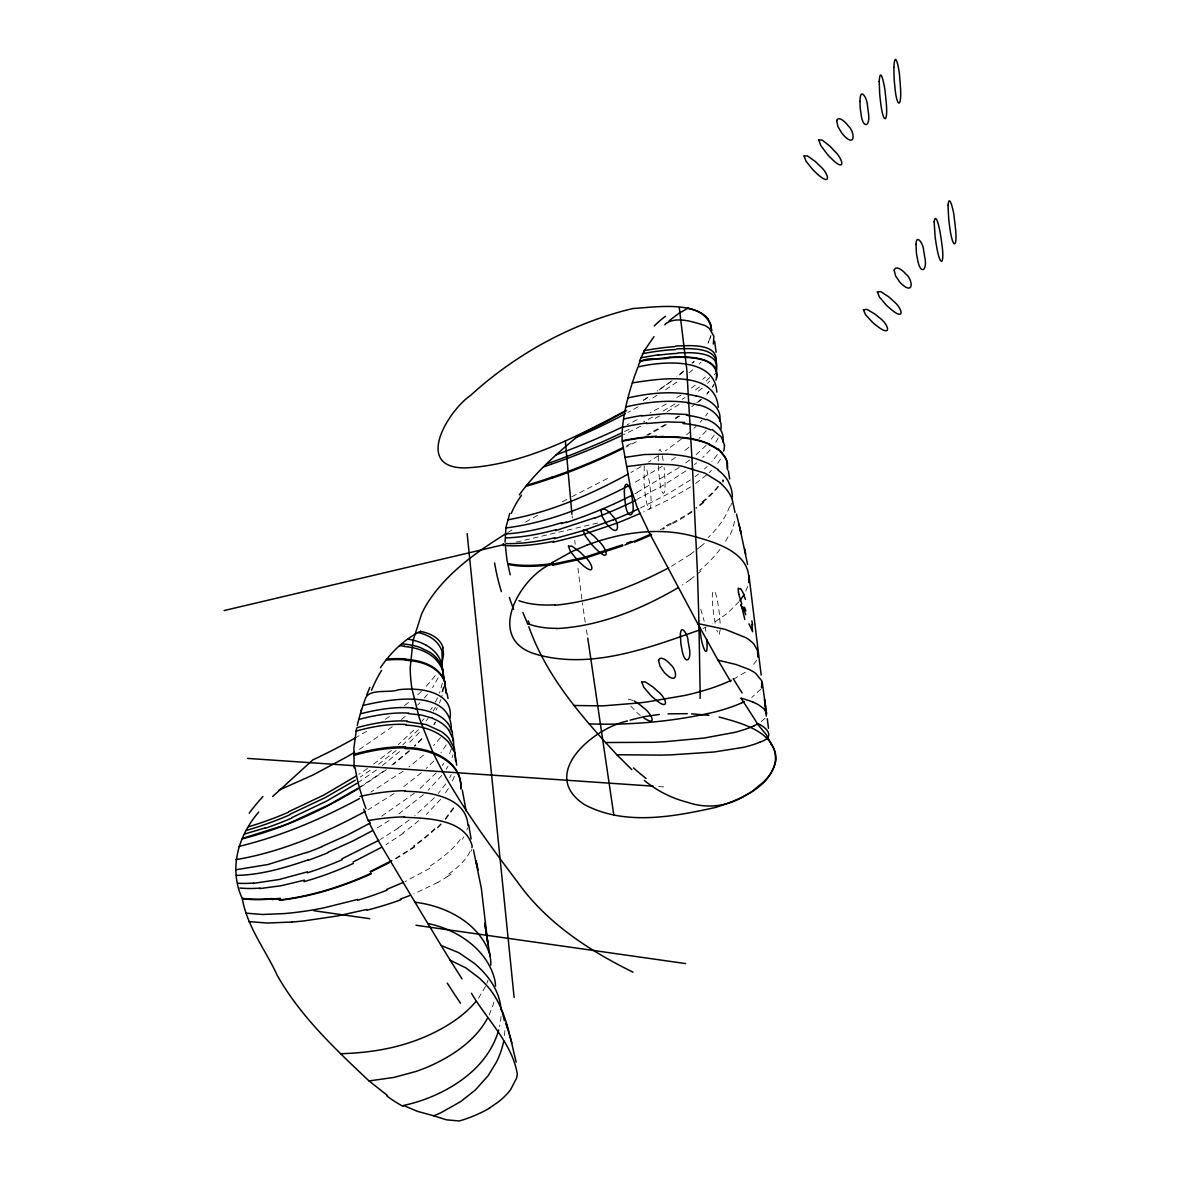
<?xml version="1.0" encoding="UTF-8"?>
<svg xmlns="http://www.w3.org/2000/svg" width="1180" height="1180" viewBox="0 0 1180 1180"><rect width="100%" height="100%" fill="white"/><g stroke="black" fill="none" stroke-linecap="round" stroke-linejoin="round"><path stroke-width="0.75" stroke-dasharray="5 3.75" d="M658.322 455.923L658.263 461.513M720.257 629.515L719.107 634.84L716.717 630.164M504.893 1030.538L504.303 1037.456M443.916 686.672L441.954 696.274M731.467 503.034L730.73 506.22M734.462 521.265L733.857 524.318A103.221 56.375 -23.7 0 1 730.656 533.655L729.27 536.797M443.223 687.188L441.6 693.634M442.397 683.117L439.535 693.117M644.221 465.894L644.059 483.594A102.749 59.811 84.6 0 0 644.914 491.736C647.466 515.291 652.865 514.17 650.46 491.027A102.749 59.811 84.6 0 0 649.605 482.886L646.109 466.38M710.331 337.657L710.921 335.636L708.015 343.292M658.883 450.878L660.062 449.329L661.302 451.675M747.663 586.549L744.993 593.038M452.073 757.56L452.928 754.817M710.257 337.864L707.572 343.867M451.394 748.99L449.108 754.581M486.853 983.353L487.989 980.285M454.374 776.366L451.837 782.37M439.476 703.059L440.833 699.637M489.199 1014.933L493.004 1005.168A97.084 64.517 -25.3 0 0 493.919 1001.923M437.544 697.778L434.491 703.752M485.526 986.421L478.269 998.516M438.193 677.822L432.514 687.615M718.251 437.854L715.67 442.515M436.01 710.124L437.249 707.749M449.639 777.738L451.217 774.729M756.631 660.358L751.498 667.157M723.65 480.821L722.824 482.237M714.461 374.93L715.523 373.042M723.547 479.98L722.779 481.337M433.296 710.994L435.464 707.395M446.261 744.86L440.922 752.737M446.188 769.227L448.031 766.218M712.573 387.232L713.959 385.034M462.339 839.29L463.814 836.93M712.602 386.465L713.974 384.267M720.508 459.197L717.514 463.563M453.445 807.725L444.55 819.702M453.71 808.403L444.86 820.321M448.356 788.594L444.005 794.966M430.641 709.888L432.278 707.41M714.225 435.051L710.64 440.096M433.842 724.196L435.405 721.895M434.004 724.786L435.582 722.47M760.835 689.15L751.719 697.498M717.381 454.639L711.865 461.69M445.76 783.904L438.326 793.432M435.228 675.698L424.726 688.147M442.294 765.496L443.813 763.445M705.537 416.068L707.779 413.133M440.524 737.603L433.562 745.642M426.142 720.832L428.134 718.34M441.763 775.408L428.075 790.335M440.627 799.288L426.393 814.48M421.909 721.246L424.062 718.694M424.387 697.941L427.381 694.445M706.26 430.833L699.047 438.444M739.093 601.623L727.632 613.113L712.174 623.866M765.083 718.266L759.95 722.632M710.198 449.86L702.749 457.56M706.835 394.312L709.018 391.878M706.864 393.515L709.047 391.082M700.242 422.116L702.1 420.08M436.275 772.797L419.579 788.904M709.667 377.423L705.139 382.04M419.372 732.514L408 743.99M434.417 797.739L414.682 815.926M440.892 823.743L435.936 828.788M441.202 824.348L436.261 829.378M433.783 760.997L426.201 768.431M418.487 729.653L402.749 744.875M707.513 383.352L709.667 381.125M706.156 445.332L695.463 455.333M421.835 738.518L414.49 745.819M422.027 739.034L414.682 746.321M417.617 705.065L419.962 702.675M692.911 362.909L693.914 361.891M413.664 730.243L398.235 744.669M699.165 364.03L701.053 362.157M692.041 363.263L694.238 361.124M709.121 472.678L711.511 470.363M693.914 428.37L696.112 426.275M704.475 469.006L707.145 466.543M417.809 694.696L421.393 691.392M409.165 750.687L390.904 765.731M409.372 751.173L393.427 764.419M702.675 379.414L705.36 377.04M423.458 794.642L396.569 815.646M698.56 402.055L701.599 399.4M700.625 399.459L696.407 403M686.672 434.756L690.403 431.541M701.023 546.207L704.283 543.405M423.605 755.097L408.973 766.912M399.577 751.601L382.453 765.496M421.408 772.738L400.846 788.86M706.51 475.024L695.256 483.741M683.633 370.918L676.863 376.479M396.156 750.51L377.438 765.127M401.421 719.534L405.758 715.906M683.308 371.788L678.795 375.52M689.076 372.836L692.69 369.842M702.336 388.043L696.023 393.014M391.495 750.362L373.677 764.08M414.401 793.211L380.875 816.767M694.415 464.625L696.657 462.84M408.516 702.484L403.472 706.422M688.869 447.353L682.394 452.382M699.445 386.966L692.675 392.158M681.391 439.063L665.387 450.937M691.775 406.643L695.315 403.899M695.212 476.543L698.501 474.006M689.622 459.994L683.264 464.699M392.262 726.747L362.29 747.5A183.992 68.602 -32.1 0 1 357.112 750.731M672.172 380.639L657.157 391.037M670.358 381.981L657.776 390.904M386.45 769.685L359.664 787.842M695.286 385.226L690.448 388.707M376.464 769.965L358.115 782.591M383.869 770.997L359.428 787.429M403.147 771.219L370.83 792.134M690.182 579.646L682.335 585.044M676.922 382.04L664.34 390.624M675.447 457.442L669.591 461.483M448.002 876.194L450.996 874.1M403.413 833.242L386.007 844.659M690.477 479.921L667.216 494.302L640.239 508.049M414.519 846.399L393.324 859.763M685.949 470.923L664.724 484.464L636.949 499.332M367.526 768.431L358.853 774.316M690.389 554.379L671.553 566.253M414.903 846.901L393.722 860.22M389.474 716.511L382.055 721.511M370.107 770.363L360.225 777.045M394.061 793.58L367.894 809.893M679.193 467.546L637.097 492.34M745.288 672.217L734.314 678.736M398.235 828.139L380.358 839.437M658.307 455.731L648.543 462.014M675.491 418.856L679.842 415.979M682.173 399.386L684.961 397.542M675.535 417.971L678.426 416.053M647.879 397.409L641.537 401.406M389.149 820.587L376.877 828.124M690.536 486.942L670.196 498.904L643.601 511.899M662.319 466.248L634.073 482.871M681.067 394.961L673.692 399.533M657.053 395.3L649.531 399.932M679.075 404.475L666.951 411.791M674.931 404.002L662.423 411.496M429.741 868.392L405.005 881.637M666.331 424.638L647.879 435.376M665.181 424.446L646.64 435.169M507.68 532.637L512.209 529.909M641.05 466.616L630.902 472.531M525.543 522.062L538.641 514.657M666.302 403.929L650.136 412.926M659.65 415.935L652.157 420.05M438.001 882.375L413.87 893.894M652.466 417.101L647.348 419.874A171.085 42.156 -24.5 0 1 643.498 421.953M671.656 523.817L663.647 527.976M562.344 501.766L567.123 499.228M670.668 523.3L663.293 527.091M571.887 496.706L608.526 477.944M702.985 628.527L706.289 626.964M516.132 542.166L598.54 522.858M658.72 786.544L666.051 787.045M633.203 700.419L628.615 699.253L628.35 702.365M630.754 706.082L636.949 712.602A102.749 59.811 84.6 0 0 640.298 715.404M700.758 609.16L704.18 621.226M662.334 455.701L663.293 461.233M715.124 623.232L714.092 617.096A102.749 59.811 84.6 0 1 713.074 608.983C710.257 586.254 715.523 584.13 718.591 607.966A102.749 59.811 84.6 0 1 719.594 616.078L720.198 624.308M587.227 634.825L586.047 627.804M585.236 622.361L582.36 602.744M581.873 599.13L577.566 565.22M572.123 515.955L572.344 518.005M574.763 540.351L575.191 544.246M658.381 465.643L658.499 467.737A102.749 59.811 84.6 0 0 659.148 475.894C661.066 499.066 666.567 499.258 664.724 475.584A102.749 59.811 84.6 0 0 664.075 467.428M647.407 397.704A176.882 57.481 -29.2 0 1 642.318 400.92M638.011 406.775A177.826 50.194 -27 0 1 627.849 412.41M637.141 419.741A172.546 40.828 -24.2 0 1 627.155 424.697M629.043 429.343A171.085 42.156 -24.5 0 1 623.719 431.954M640.666 426.201A178.121 43.085 -24.1 0 1 623.424 434.668M631.167 443.488A176.794 48.306 -25.2 0 1 625.902 446.143M636.389 441.718A176.661 48.616 -25.3 0 1 625.887 447.087M637.318 492.591A166.793 57.451 -25.4 0 1 634.796 493.889M700.95 571.017A104.696 54.014 -25.9 0 1 690.079 579.587M728.031 536.915A108.648 56.817 -25.6 0 1 724.343 543.183M719.933 549.423A108.648 56.817 -25.6 0 1 699.607 570.515M664.193 527.711A158.577 58.277 -21.3 0 1 660.446 529.569M691.937 511.161A109.327 38.498 -21.5 0 1 671.022 523.477M703.354 501.943A97.468 33.792 -21.6 0 1 695.831 507.621M717.912 486.396A107.985 38.188 -21.2 0 1 701.952 501.928M722.676 479.832A119.519 44.678 -19.2 0 1 722.485 480.157M664.488 528.566A157.441 58.145 -21.3 0 1 662.688 529.466M692.011 512.105A108.766 38.542 -21.5 0 1 671.995 523.994M703.855 502.503A97.852 34.191 -21.7 0 1 695.979 508.521M718.679 486.455A108.132 38.571 -21.3 0 1 702.572 502.488M723.148 480.039A119.254 44.899 -19.3 0 1 722.588 480.998M700.876 546.163A101.052 45.828 -24 0 1 690.241 554.32M729.565 506.471A109.622 51.433 -23.2 0 1 708.266 537.475M366.641 731.275A195.202 64.797 -29.6 0 1 357.407 736.703M409.136 819.967A135.98 63.632 -27.5 0 1 398.014 827.991M418.635 820.69A130.125 63.189 -27.6 0 1 402.911 832.933M434.756 828.611A119.578 56.419 -24.7 0 1 413.516 845.913M435.081 829.201A119.313 56.124 -24.5 0 1 413.9 846.429M467.516 827.903A101.052 39.161 -20.3 0 1 466.882 830.086M460.2 839.526A109.504 43.277 -19.1 0 1 427.44 867.757M471.558 849.526A104.696 36.285 -16.4 0 1 470.968 851.429M469.935 851.606A108.648 37.863 -15.9 0 1 448.843 873.996M447.854 876.18A103.221 37.952 -13.8 0 1 437.854 882.345M501.028 1016.423A94.666 67.083 -28.9 0 1 499.568 1026.571M705.286 627.347A102.749 59.811 84.6 0 1 705.876 631.33"/><path stroke-width="1.5" d="M700.109 698.354L700.109 691.082M456.675 765.142L454.846 752.722L448.606 742.294A177.015 79.267 -28 0 0 443.046 737.102C432.514 728.827 418.885 725.759 405.758 725.11M443.164 676.878L442.175 665.594M453.061 741.158L452.265 731.821L448.444 723.871M716.776 392.188C715.08 356.272 661.257 361.39 637.982 366.965C634.737 375.358 631.846 383.884 629.368 392.527C625.09 408.457 621.418 424.859 622.199 441.423M727.485 469.906L727.234 462.722M460.952 789.14C462.501 760.598 428.724 748.209 405.005 748.636M765.569 706.628L764.492 699.386L766.292 716.083M460.761 788.373C462.486 759.802 428.783 747.147 405.005 747.589M718.251 407.351C715.213 368.868 658.027 379.031 632.318 382.895M455.524 760.672L454.433 748.415L448.754 738.164A174.271 74.296 -27.8 0 0 441.394 731.6L426.423 724.623L406.834 721.629M453.961 749.521L453.474 739.845L448.606 729.653M467.973 825.764C466.72 796.367 427.632 791.5 404.637 791.308M720.921 429.196C722.986 416.348 710.272 407.808 699.356 405.065M727.47 468.283L727.352 463.489M258.73 812.047C238.021 836.089 228.566 868.716 242.298 898.688M719.771 421.26C722.293 407.277 708.074 398.294 696.2 395.846M450.126 718C453.607 690.654 417.956 687.262 398.353 689.769C389.43 693.471 368.514 687.925 365.195 699.165C362.098 707.779 359.31 716.525 357.289 725.464M451.38 731.452C452.589 687.321 390.374 699.017 363.012 705.448M748.651 582.64C751.734 554.526 719.977 543.774 698.295 537.652C661.803 526.192 622.229 531.959 587.021 545.101M442.205 665.815L442.102 652.909M638.439 365.771C639.752 354.649 662.187 360.933 670.211 357.599C685.89 356.744 721.6 355.962 715.965 380.122M757.796 656.995L757.531 650.46L754.079 644.369A116.112 42.052 -8.3 0 0 745.819 637.643L725.228 629.368L697.631 623.512L649.398 532.962L637.2 507.4L630.282 486.617L622.258 441.822M509.731 513.389L505.954 527.549L505.07 542.195M716.599 378.175C720.213 358.469 693.176 356.773 679.606 356.965M775.481 761.616C769.508 788.402 739.285 799.509 716.142 807.282M775.127 763.121C779.538 732.721 741.792 723.148 719.122 717.042M356.537 728.635L353.911 747.855L354.133 767.856M713.325 344.014L713.856 336.241L709.578 328.733A183.992 51.817 -26.9 0 0 705.021 325.562C693.663 322.052 676.981 316.196 666.42 323.246M442.264 661.7L443.547 654.325L442.825 647.835M716.068 362.806C718.989 342.406 688.633 345.696 675.668 346.035M716.083 367.334C720.11 346.773 689.902 348.38 676.745 348.867M775.009 763.77L773.461 768.15A82.644 43.35 -11.2 0 1 764.404 781.204L752.353 791.19A69.974 36.698 -11.2 0 1 746.011 795.04C728.252 806.56 707.041 809.156 687.07 802.164C671.42 798.211 656.773 790.659 644.31 780.423M716.334 371.213C721.024 350.976 690.861 352.451 678.058 352.923M761.557 687.763L761.867 680.978L755.79 673.485A116.746 36.005 -5.5 0 0 748.976 669.37L736.217 664.547L718.03 660.181L697.631 623.512M366.656 695.182L369.812 687.38M654.045 336.595L644.708 350.106L639.413 361.139L670.078 357.216M242.402 838.818C283.259 828.508 322.332 810.409 358.425 788.594M487.561 1018.148C475.511 1040.318 453.666 1055.156 431.216 1065.437A116.746 77.482 -25.5 0 1 415.744 1071.514L393.913 1077.429L369.045 1080.939C335.297 1049.035 300.605 1016.555 277.462 975.786C265.736 950.225 247.431 927.2 242.357 899.057M744.167 594.602L739.919 600.605M380.388 667.733C390.654 652.702 404.076 639.368 420.537 631.285M519.333 494.877C535.882 471.675 557.771 452.928 579.528 434.786A176.882 57.481 -29.2 0 0 626.55 410.434M475.968 1001.451C464.094 1015.67 448.135 1025.848 431.6 1033.842A116.112 71.715 -22.4 0 1 410.434 1042.338C387.969 1049.846 364.281 1053.076 340.666 1053.711M272.698 796.456L312.906 759.832A195.202 64.797 -29.6 0 0 356.08 737.471M664.812 324.78L666.125 323.526M399.577 645.637L404.578 646.198M669.09 320.827L678.943 313.261L688.029 308.216M548.258 565.338C518.33 580.796 486.573 638.203 534.098 653.676C589.69 670.594 648.086 648.056 700.36 629.707M548.508 565.146L552.447 562.447M356.36 775.924L323.763 795.069L288.613 811.752M552.476 562.432L571.872 551.591L586.976 545.116M356.876 783.387L326.949 800.925L291.858 817.637M489.494 1108.02L497.872 1102.282A82.644 43.926 -11.5 0 0 510.645 1089.568L516.398 1078.55A69.974 37.185 -11.5 0 0 517.283 1073.859C512.046 1043.046 486.912 1019.682 471.454 993.28M506.176 533.552C475.776 552.447 445.022 574.085 426.127 605.266A189.862 134.535 40.6 0 0 421.422 614.5L413.044 640.725L410.227 667.467A174.596 123.723 40.6 0 0 412.056 689.268L419.446 718.517L431.792 749.728A325.12 230.395 40.6 0 0 445.111 775.968C466.218 813.182 491.618 847.756 517.386 881.829C546.237 922.642 588.805 950.402 633.026 972.187M355.239 780.246L325.12 797.68L289.882 814.333M358.189 788.196L329.338 804.539L293.938 821.015M678.249 587.655C641.197 609.278 599.764 626.3 556.503 628.586M626.064 410.493C575.766 437.087 522.666 465.318 464.625 467.944C413.044 467.649 448.68 410.257 470.525 395.462C516.206 353.72 572.728 322.76 633.041 308.496C655.151 307.375 708.413 298.142 711.614 330.828L710.862 324.559L708.177 319.205M378.81 840.322L341.935 858.819M381.45 847.358L353.041 862.034M365.446 811.279C324.884 833.272 281.622 851.945 235.912 859.645M369.812 823.286L346.964 835.263L321.904 846.488M628.35 473.962C590.561 494.656 550.293 512.238 507.666 519.834M372.157 830.838L352.82 841.03L327.996 852.24M391.819 860.589L370.137 871.577M668.677 567.846C633.247 586.46 594.897 601.505 554.777 605.251M359.531 798.565C321.314 819.082 280.958 836.34 238.685 846.473M389.223 862.713L370.55 872.005M758.135 723.694L753.946 725.803M628.999 485.585C590.354 505.409 549.29 522.534 505.896 527.947M741.645 702.852L744.418 701.54M760.171 741.999C776.027 737.146 766.823 727.234 757.103 723.296C751.97 714.815 746.439 706.584 741.084 698.236M633.601 511.117L638.601 508.831M403.501 882.315L386.583 889.499M640.327 513.359L632.038 516.928A177.015 58.69 -21.4 0 1 616.993 523.109L581.873 534.997L553.199 542.24M498.698 1030.007A94.666 67.083 -28.9 0 1 495.01 1040.318C483.8 1065.924 460.348 1083.845 435.42 1095.011A117.203 82.939 -29 0 1 423.384 1099.834A125.198 88.618 -29.1 0 1 403.56 1105.454L417.263 1111.294L433.812 1115.823L440.745 1112.814L460.569 1101.663L475.275 1090.069L488.063 1075.806L496.367 1062.221A94.252 69.31 -31.6 0 0 503.742 1040.966M278.967 790.143L312.995 774.98L347.304 756.631A183.992 68.602 -32.1 0 0 354.664 752.235M632.303 542.077L624.854 545.013M631.064 541.502L629.648 542.062M613.438 519.716L583.274 530.646L554.32 538.7M628.689 542.431L626.801 543.183M409.445 895.679L400.315 899.116M622.966 545.735L584.528 558.376L552.8 565.22M622.568 544.806L584.321 557.373L552.742 564.202M595.148 517.666L555.662 530.587M279.896 826.62L242.608 838.346M306.815 852.388L267.875 864.542L235.676 869.793M551.178 464.315L543.42 466.97M308.054 859.91C284.955 867.846 260.972 874.94 236.369 875.413M546.517 463.932L551.414 462.206A191.544 47.215 -24.5 0 0 578.008 452.147L599.558 443.09A171.085 42.156 -24.5 0 0 621.049 433.237M265.294 827.859L244.762 833.98M627.465 720.965C593.658 728.045 538.419 773.918 584.041 804.347C624.323 826.177 673.441 816.781 715.936 807.341M561.4 523.596L566.282 522.062M307.479 871.843L279.085 879.528L253.228 883.392M357.555 899.47L323.644 907.922A169.64 65.018 -17.9 0 1 284.026 913.6L262.344 914.485L246.015 913.143M304.44 880.147L281.253 885.708L259.836 888.584M630.194 720.11L644.56 716.57L659.369 714.461M366.715 909.456L337.539 915.946L304.499 920.857A187.532 64.192 -14.4 0 1 292.168 922.008M734.049 732.5L703.959 738.075L665.063 741.689A191.632 47.716 -2.7 0 1 653.514 742.294L605.606 742.53C574.365 708.118 544.467 671.11 528.847 626.713M625.754 406.952C646.08 402.188 667.231 399.637 688.014 402.587M627.922 397.97C647.407 393.471 667.703 391.155 687.601 394.091M224.126 610.547L505.232 544.29M742.471 747.486L714.151 751.985L672.04 754.802A183.947 38.453 -1 0 1 661.139 755.126L616.816 754.743L605.606 742.53M640.711 357.776L658.647 354.723M624.633 457.412L644.546 454.521L665.815 454.108A169.64 82.733 -23.7 0 1 696.584 458.902L708.28 463.445L718.015 469.434M626.742 466.572L648.838 463.784L672.113 464.699A187.532 101.908 -25.7 0 1 682.173 466.233L705.109 473.239L720.582 482.93M641.817 415.891L666.375 413.546L687.453 414.49M646.33 423.546L666.7 421.909L684.739 422.425M280.206 898.29L271.68 899.19M280.575 898.644L272.034 899.558M292.139 922.037L267.255 923.025L248.729 921.595M668.072 713.841L687.276 713.664M655.947 436.777L663.986 436.467M656.272 437.175L664.296 436.88M404.121 817.283C427.19 818.33 464.787 818.713 472.133 845.854A104.696 36.285 -16.4 0 1 471.941 847.668M589.41 723.9C631.285 725.302 673.529 721.541 714.357 712.086A95.447 29.662 -5.4 0 0 725.523 708.929A97.084 30.134 -5.4 0 0 741.719 702.867M691.495 713.841L708.974 715.301M408.118 713.576L421.422 715.036L432.691 718.251M247.535 758.401L653.204 786.16M574.203 705.493L602.832 705.891L638.852 702.97A214.082 77.423 -8.2 0 0 647.643 701.849L684.71 695.463A117.808 42.819 -8.2 0 0 701.2 691.318L709.475 688.825A101.097 36.787 -8.2 0 0 731.217 680.314M401.598 643.838L404.784 644.133A191.544 79.193 -34.1 0 1 420.05 647.451L429.859 652.23A171.085 70.741 -34.1 0 1 442.898 670.063L443.975 678.19M412.366 708.339L415.714 708.634M369.502 823.64L379.09 842.077L415.006 902.243C445.553 905.768 479.287 923.055 489.567 953.794A101.082 62.481 -22.2 0 1 490.806 965.166M313.762 910.724L369.783 918.689M416.024 925.253L685.58 963.573M415.006 902.243L427.809 923.498C457.162 929.383 487.561 949.546 494.833 980.064A95.447 63.44 -25.2 0 1 495.526 986.067M427.809 923.498L441.143 945.49L458.769 952.688L473.962 963.072A191.632 135.877 -29.1 0 1 480.216 968.736C491.396 979.606 500.173 993.958 501.013 1009.859M441.143 945.49L450.2 960.255L465.923 967.91L479.552 978.309A183.947 135.331 -31.8 0 1 485.334 984.032C505.394 1004.873 509.332 1035.229 516.176 1062.103M433.812 1115.823L446.424 1119.82L459.286 1120.985A83.397 44.324 -11.5 0 0 489.626 1108.079M706.761 419.343C714.062 422.322 721.614 427.721 722.942 436.04A135.98 45.592 -20 0 1 722.779 441.777M426.054 645.135L421.363 642.879A191.75 80.299 -34.7 0 0 407.557 639.103M712.056 429.432L721.511 437.131L724.564 445.332M634.294 701.009L638.955 704.062A102.749 59.811 84.6 0 1 643.439 707.735C650.165 711.85 658.942 727.795 643.808 717.927M387.497 1095.556L369.045 1080.939M718.045 448.798L721.836 452.279M718.222 449.447L721.924 452.884M631.816 769.611L616.816 754.743M757.84 724.505L766.307 734.698L771.204 743.99M740.391 589.1L738.178 588.274L738.444 592.861M462 978.899L450.2 960.255M730.7 681.612L718.03 660.181M527.681 623.969L522.858 612.42M368.308 820.926L363.72 809.096M744.27 596.328L745.436 599.396M749.536 624.854L752.604 631.683L751.881 624.456M732.043 498.712L735.022 512.385M745.731 614.706L742.884 606.963M741.822 604.042L738.769 594.248M766.469 712.853L763.917 708.693L758.519 704.799A117.203 29.352 -2.8 0 0 752.87 702.1M507.754 1029.078L506.087 1023.458L511.869 1043.017M502.09 1011.157L504.317 1020.553M444.801 683.146L446.202 693.324M444.683 682.379L446.084 692.601M510.188 574.808L506.928 559.763L505.276 544.673M736.512 514.141L741.202 533.729L738.96 524.112M739.993 528.522L747.574 564.468M473.431 849.777L481.337 888.304L488.033 944.988L484.715 923.129L490.157 956.552M476.853 864.512L475.938 860.707L478.136 869.955M442.913 672.556L444.123 680.713M446.969 693.221L448.031 698.457M466.203 811.221L462.309 790.098M744.816 549.113L745.731 554.158M587.758 638.041L613.807 815.085M471.1 838.936L468.726 824.909M679.311 308.01L686.79 369.561L692.498 468.121M766.631 713.929L762.221 682.306M728.429 470.923L729.653 479.036M761.174 675.093L749.005 575.825M714.667 341.3L716.083 352.26M767.265 718.709L768.505 728.296M571.946 514.288L565.353 440.951M467.162 533.596L514.126 997.528M706.791 639.604C708.561 663.322 701.702 646.035 700.699 634.796A102.749 59.811 84.6 0 1 699.489 626.713M692.483 467.826L697.409 571.651M697.439 572.108L698.885 620.459M698.899 621.108L700.109 690.772M625.297 413.797A177.826 50.194 -27 0 1 576.106 437.485M771.071 744.034A83.397 43.748 -11.2 0 1 775.688 761.587M687.955 308.26A195.202 63.44 -29.2 0 1 708.339 319.116M556.223 454.787A191.75 45.371 -24.2 0 0 581.475 445.052L591.652 440.819A172.546 40.828 -24.2 0 0 622.125 427.13M643.926 350.696A220.66 51.876 -23.9 0 1 674.709 346.655M642.333 353.69A215.291 52.702 -24.2 0 1 675.683 349.546M552.048 477.103A181.145 49.206 -25.1 0 1 526.56 485.26M620.739 435.936A178.121 43.085 -24.1 0 1 551.222 464.242M657.939 355.224A232.637 55.814 -23.7 0 1 677.35 353.381M552.107 478.018A180.393 49.339 -25.2 0 1 525.587 486.455M623.261 447.456A176.794 48.306 -25.2 0 1 551.96 477.266M669.827 357.393A243.7 66.095 -24.8 0 1 679.356 357.127M511.294 513.448A158.902 94.547 -11.5 0 1 521.53 495.246M623.261 448.385A176.661 48.616 -25.3 0 1 552.019 478.195M561.827 522.666A145.76 49.309 -25.1 0 1 505.925 533.95M556.193 529.658A139.535 47.141 -24 0 1 505.866 537.874M632.259 495.172A166.793 57.451 -25.4 0 1 566.076 522.578M687.365 394.253A203.52 69.458 -24.6 0 1 695.979 395.978M503.624 545.602A67.363 31.595 -47.4 0 1 503.211 543.611M554.954 537.726A131.511 44.486 -22.4 0 1 506.191 543.567M635.887 500.173A169.92 58.086 -24.4 0 1 595.133 517.976M687.586 402.882A193.904 66.213 -23.5 0 1 698.988 405.3M553.877 541.266A126.732 42.229 -21 0 1 506.603 545.617M633.704 511.235A174.271 59.044 -22.8 0 1 613.482 519.864M686.391 415.213A179.95 61.434 -21.8 0 1 705.965 419.785M623.881 418.989A128.989 45.238 -22.8 0 1 642.2 415.449M553.376 563.361A118.767 44.973 -20.9 0 1 508.757 563.701M724.417 445.376A130.125 42.893 -18.8 0 1 723.679 451.055M683.028 423.561A171.808 57.628 -20.3 0 1 710.906 430.007M622.686 427.234A130.08 44.84 -21.4 0 1 646.861 422.986M553.42 564.379A118.531 45.194 -20.9 0 1 508.904 564.571M501.382 591.593A188.018 74.679 55.2 0 1 494.612 563.008M513.639 609.352A244.201 109.342 52.9 0 1 509.332 597.404M555.072 604.794A109.548 53.1 -23.7 0 1 518.935 600.679M528.183 620.827A119.977 29.279 73.2 0 1 529.422 623.674M556.65 628.35A103.648 56.33 -26 0 1 527.932 623.748M720.316 483.092A137.824 74.945 -25.1 0 1 732.072 498.712M754.05 725.818A94.666 23.866 -2.7 0 1 734.167 732.529M741.114 698.236A125.198 31.344 -2.8 0 1 752.914 702.1M742.087 692.926A137.559 21.963 59.2 0 1 733.208 678.618M646.065 778.431A243.729 228.61 -11.5 0 1 633.513 767.929M760.274 741.999A94.252 19.971 -0.9 0 1 742.604 747.515M654.266 326.005A191.175 67.953 -77.2 0 1 665.52 316.284M622.568 440.715A130.892 50.652 -21.2 0 1 656.478 436.246M622.612 441.114A130.877 50.976 -21.2 0 1 656.788 436.659M751.837 620.931A38.085 7.051 76.9 0 1 752.663 625.164M741.158 604.883A54.413 12.346 76.6 0 1 744.772 619.456M740.524 588.51A21.683 9.691 77.6 0 1 744.477 596.077M738.887 594.278A17.199 6.829 70.5 0 1 738.577 592.906M741.969 607.744A70.977 16.756 71.1 0 1 740.848 604.602M745.834 610.886A69.546 0.856 69.7 0 1 744.492 607.272M748.961 623.807A43.483 7.877 65.6 0 1 749.271 624.633M650.829 534.083A158.577 58.277 -21.3 0 1 632.878 541.753M721.408 452.456A141.969 53.69 -18.6 0 1 727.367 462.678M708.752 444.093A158.489 60.342 -20.1 0 1 717.558 449.034M663.662 436.762A160.923 61.861 -20.9 0 1 709.136 443.887M651.64 534.717A157.441 58.145 -21.3 0 1 634.398 542.151M721.467 453.076A142.102 54.118 -18.7 0 1 727.5 463.445M708.988 444.683A158.105 60.608 -20.2 0 1 717.75 449.683M663.986 437.175A160.864 62.26 -21 0 1 709.372 444.476M732.352 496.824A125.287 60.991 -21.4 0 0 729.904 485.113L727.957 480.806A143.901 69.871 -22.7 0 0 717.573 469.699M420.375 631.403A176.882 58.72 -29.6 0 1 443.12 647.673M418.325 632.554A177.826 65.992 -32.1 0 1 442.412 652.732M288.495 812.209A220.66 93.368 -34.7 0 1 248.626 826.723M249.201 813.153A191.175 82.467 -26.5 0 1 262.919 796.559M289.764 814.849A215.291 90.064 -34.1 0 1 246.502 830.337M386.819 659.06A181.145 72.585 -32.5 0 1 405.581 658.927M385.963 660.107A180.393 72.083 -32.4 0 1 405.625 659.871M371.508 690.285A158.902 78.927 86.9 0 1 381.538 670.491M360.608 713.782A145.76 57.274 -28.2 0 1 412.808 707.956M359 719.402A139.535 57.053 -28 0 1 408.634 713.089M361.449 709.254A67.363 2.36 -77.7 0 1 361.169 710.788M356.921 727.691A131.511 56.846 -27.7 0 1 407.425 721.054M253.538 883.024A128.989 54.723 -27 0 1 238.198 883.274M356.036 731.113A126.732 57.466 -27.8 0 1 406.333 724.49M260.205 888.083A130.08 58.041 -27.1 0 1 239.982 888.024M353.779 754.359A118.767 53.144 -24.7 0 1 405.684 746.866M272.152 898.54A130.892 57.776 -24.2 0 1 242.682 898.349M353.779 755.421A118.531 52.879 -24.6 0 1 405.684 747.913M272.521 898.894A130.877 57.614 -24.1 0 1 242.741 898.717M362.186 796.529A188.018 166.646 9.6 0 1 355.209 767.767M365.962 808.565A244.201 212.902 16.7 0 1 361.921 796.721M360.003 796.471A109.548 42.126 -18.1 0 1 405.315 790.688M370.137 823.183A119.977 97.66 -74.5 0 1 368.971 820.469M368.455 820.528A103.648 35.105 -14.5 0 1 404.622 816.87M403.029 1106.339A137.559 128.384 -23.1 0 1 387.04 1096.102M460.451 1003.192A243.729 51.979 56.5 0 1 447.279 983.147M425.995 645.18A172.546 72.245 -34.7 0 1 442.249 665.55M404.327 646.463A178.121 74.827 -34.3 0 1 443.282 672.335M291.74 818.079A232.637 99.032 -34.4 0 1 265.087 828.345M405.242 659.266A176.794 70.682 -32.4 0 1 445.007 682.188M293.894 821.221A243.7 98.987 -32.5 0 1 279.822 826.826M405.271 660.21A176.661 70.417 -32.3 0 1 445.111 682.969M415.449 708.856A166.793 64.546 -27.8 0 1 448.282 723.96M321.889 846.738A203.52 81.361 -27.9 0 1 306.756 852.653M432.544 718.369A169.92 68.499 -27.8 0 1 448.548 729.683M327.996 852.683A193.904 80.491 -27.7 0 1 307.951 860.367M342.053 859.778A179.95 79.178 -27.4 0 1 307.228 872.875M353.381 863.406A171.808 79.606 -27.5 0 1 303.983 881.637M370.977 873.318A160.2 73.367 -24.4 0 1 279.114 899.971M371.376 873.746A160.052 73.086 -24.3 0 1 279.498 900.325M387.099 890.133A144.462 56.92 -17.9 0 1 357.688 900.237M401.082 899.706A137.824 48.336 -14.3 0 1 366.936 910.223M624.368 491.706L624.604 497.636A39.692 23.099 84.6 0 0 625.356 503.432C627.067 520.218 635.43 517.386 632.642 501.928A39.692 23.099 84.6 0 0 631.875 496.131C631.861 488.682 624.412 476.115 624.368 491.706M859.969 101.451L860.19 107.395A39.692 23.099 84.6 0 0 860.958 113.192C862.654 129.962 871.017 127.145 868.244 111.687A39.692 23.099 84.6 0 0 867.477 105.89C867.448 98.427 860.014 85.874 859.969 101.451M879.203 81.494L879.661 93.338A102.749 59.811 84.6 0 0 880.516 101.48C883.068 125.051 888.466 123.93 886.062 100.772A102.749 59.811 84.6 0 0 885.192 92.63C885.133 88.736 880.369 63.44 879.203 81.494M893.865 67.408L894.086 77.496A102.749 59.811 84.6 0 0 894.75 85.653C896.653 108.826 902.169 109.003 900.325 85.344A102.749 59.811 84.6 0 0 899.662 77.187C899.662 71.685 895.03 46.905 893.865 67.408M948.012 205.291L948.676 218.728A102.749 59.811 84.6 0 0 949.679 226.84C952.747 250.691 958.013 248.567 955.195 225.837A102.749 59.811 84.6 0 0 954.178 217.71C954.369 214.037 949.221 191.47 948.012 205.291M934.132 221.619L935.091 236.472A102.749 59.811 84.6 0 0 936.286 244.54C940.032 268.686 945.077 265.279 941.743 243.139A102.749 59.811 84.6 0 0 940.534 235.056C940.342 232.15 935.961 210.527 934.132 221.619M680.388 634.678L680.845 643.292A39.692 23.099 84.6 0 0 681.848 649.015C684.518 666.213 692.409 661.139 688.987 646.596A39.692 23.099 84.6 0 0 687.984 640.858C688.471 635.666 680.698 622.686 680.388 634.678M915.99 244.422L916.432 253.036A39.692 23.099 84.6 0 0 917.45 258.774C920.12 275.958 928.011 270.899 924.589 256.34A39.692 23.099 84.6 0 0 923.586 250.603C924.073 245.425 916.3 232.431 915.99 244.422M658.543 660.313L659.989 666.139L664.001 672.099A39.692 23.099 84.6 0 0 667.098 675.167C678.603 684.99 676.922 669.296 670.343 664.37A39.692 23.099 84.6 0 0 667.246 661.302C665.255 659.399 659.679 655.947 658.543 660.313M894.145 270.072L895.591 275.899L899.603 281.843A39.692 23.099 84.6 0 0 902.7 284.926C914.205 294.749 912.524 279.055 905.945 274.129A39.692 23.099 84.6 0 0 902.848 271.061C900.856 269.143 895.281 265.707 894.145 270.072M863.45 309.809L865.574 314.809L872.551 322.346A102.749 59.811 84.6 0 0 877.05 326.034C892.346 338.055 889.056 324.235 879.041 317.494A102.749 59.811 84.6 0 0 874.542 313.806L866.858 309.337L863.45 309.809M601.062 510.748L602.257 516.692L606.033 523.094A39.692 23.099 84.6 0 0 609.028 526.516C620.134 537.711 619.131 521.811 612.745 516.25A39.692 23.099 84.6 0 0 609.765 512.813C607.921 510.866 602.626 506.471 601.062 510.748M836.664 120.493L837.859 126.452L841.635 132.839A39.692 23.099 84.6 0 0 844.615 136.275C855.736 147.471 854.733 131.555 848.346 125.995A39.692 23.099 84.6 0 0 845.367 122.573C843.523 120.611 838.228 116.215 836.664 120.493M641.758 682.099L643.764 687.217L650.578 695.226A102.749 59.811 84.6 0 0 655.003 699.194C670.122 712.263 667.039 698.191 657.216 690.861A102.749 59.811 84.6 0 0 652.806 686.878L645.18 681.863L641.758 682.099M877.36 291.844L879.365 296.977L886.18 304.971A102.749 59.811 84.6 0 0 890.605 308.954C905.724 322.007 902.641 307.951 892.817 300.605A102.749 59.811 84.6 0 0 888.393 296.623L880.782 291.622L877.36 291.844M568.48 546.207L570.397 551.414L577.079 559.763A102.749 59.811 84.6 0 0 581.445 563.966C596.387 577.802 593.496 563.583 583.82 555.78A102.749 59.811 84.6 0 0 579.469 551.562L571.917 546.163L568.48 546.207M804.082 155.952L805.999 161.173L812.681 169.507A102.749 59.811 84.6 0 0 817.032 173.726C831.988 187.546 829.098 173.327 819.422 165.525A102.749 59.811 84.6 0 0 815.056 161.321L807.518 155.922L804.082 155.952M583.245 530.189L585.044 535.514L591.549 544.275A102.749 59.811 84.6 0 0 595.812 548.774C610.488 563.598 607.892 549.216 598.393 540.794A102.749 59.811 84.6 0 0 594.13 536.295L586.696 530.395L583.245 530.189M818.846 139.933L820.631 145.258L827.136 154.034A102.749 59.811 84.6 0 0 831.413 158.533C846.09 173.342 843.494 158.961 833.995 150.553A102.749 59.811 84.6 0 0 829.732 146.054L822.298 140.14L818.846 139.933"/></g></svg>
